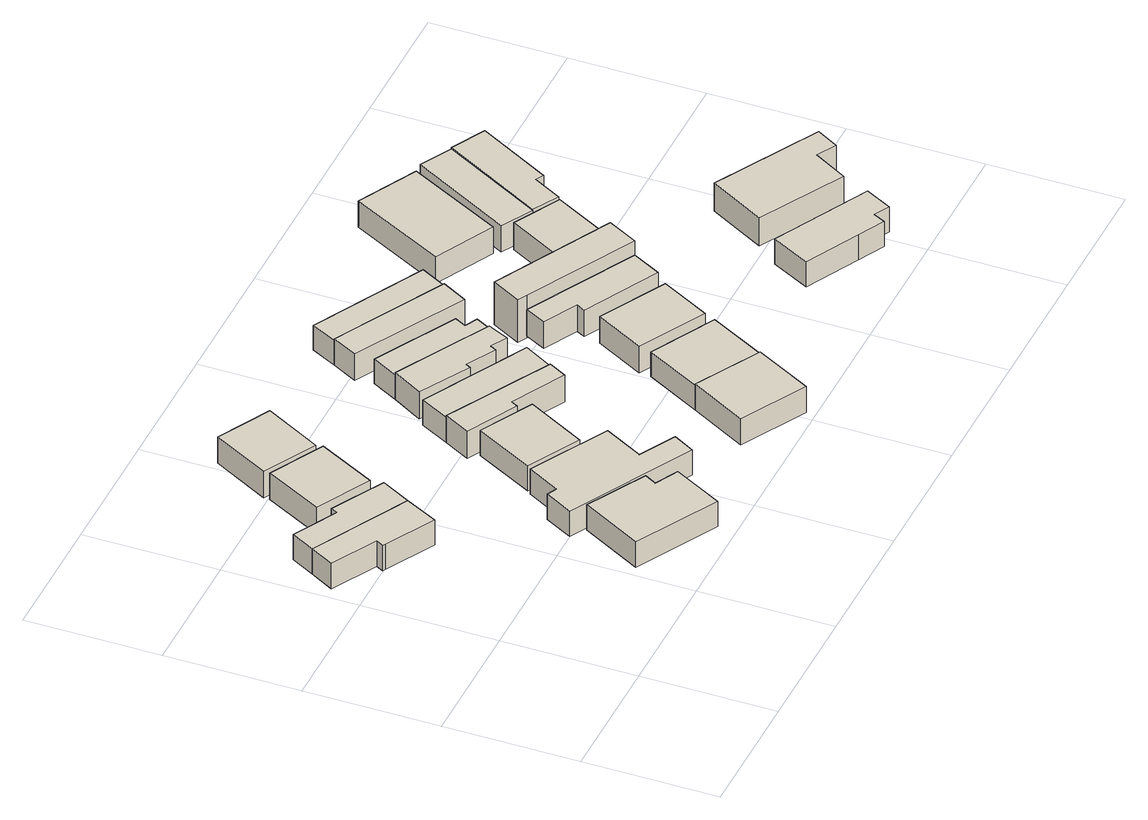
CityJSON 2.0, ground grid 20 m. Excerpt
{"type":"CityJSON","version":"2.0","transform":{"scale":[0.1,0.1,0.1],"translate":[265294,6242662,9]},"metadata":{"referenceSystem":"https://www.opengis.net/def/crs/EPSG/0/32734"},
"CityObjects":{
"building1":{"type":"Building","attributes":{"address":"32 Addison Road Salt River Cape Town","building":"house","building:levels":"1","footprint":{"type":"Polygon"},"plus_code":"CCX3XWXQ+X7W","ground_height":11.64,"building_height":4.1,"roof_height":15.74},"geometry":[{"type":"Solid","lod":"1","boundaries":[[[[0,1,2,3]],[[1,4,5,2]],[[4,6,7,5]],[[6,8,9,7]],[[8,10,11,9]],[[10,12,13,11]],[[12,0,3,13]],[[3,2,5,7,9,11,13]],[[12,10,8,6,4,1,0]]]]}]},
"building2":{"type":"Building","attributes":{"address":"30 Addison Road Salt River Cape Town","building":"house","building:levels":"1","footprint":{"type":"Polygon"},"plus_code":"CCX6XHXJ+XCW","ground_height":11.64,"building_height":4.1,"roof_height":15.74},"geometry":[{"type":"Solid","lod":"1","boundaries":[[[[1,14,15,2]],[[14,16,17,15]],[[16,18,19,17]],[[18,20,21,19]],[[20,4,5,21]],[[4,1,2,5]],[[2,15,17,19,21,5]],[[4,20,18,16,14,1]]]]}]},
"building3":{"type":"Building","attributes":{"address":"27 Addison Road Salt River Cape Town","building":"house","building:levels":"1","footprint":{"type":"Polygon"},"plus_code":"CFX2XPXJ+XPV","ground_height":12.27,"building_height":4.1,"roof_height":16.37},"geometry":[{"type":"Solid","lod":"1","boundaries":[[[[22,23,24,25]],[[23,26,27,24]],[[26,28,29,27]],[[28,30,31,29]],[[30,32,33,31]],[[32,22,25,33]],[[25,24,27,29,31,33]],[[32,30,28,26,23,22]]]]}]},
"building4":{"type":"Building","attributes":{"address":"28 Addison Road Salt River Cape Town","building":"house","building:levels":"1","footprint":{"type":"Polygon"},"plus_code":"CCXGXXXR+XRR","ground_height":11.49,"building_height":4.1,"roof_height":15.59},"geometry":[{"type":"Solid","lod":"1","boundaries":[[[[34,35,36,37]],[[35,38,39,36]],[[38,40,41,39]],[[40,34,37,41]],[[37,36,39,41]],[[40,38,35,34]]]]}]},
"building5":{"type":"Building","attributes":{"address":"25 Addison Road Salt River Cape Town","building":"house","building:levels":"1","footprint":{"type":"Polygon"},"plus_code":"CFX7XGXV+XGR","ground_height":12.27,"building_height":4.1,"roof_height":16.37},"geometry":[{"type":"Solid","lod":"1","boundaries":[[[[42,43,44,45]],[[43,46,47,44]],[[46,48,49,47]],[[48,50,51,49]],[[50,52,53,51]],[[52,54,55,53]],[[54,56,57,55]],[[56,42,45,57]],[[45,44,47,49,51,53,55,57]],[[56,54,52,50,48,46,43,42]]]]}]},
"building6":{"type":"Building","attributes":{"address":"26 Addison Road Salt River Cape Town","building":"house","building:levels":"1","footprint":{"type":"Polygon"},"plus_code":"CCXRX2XX+X8W","ground_height":11.04,"building_height":4.1,"roof_height":15.14},"geometry":[{"type":"Solid","lod":"1","boundaries":[[[[58,59,60,61]],[[59,62,63,60]],[[62,64,65,63]],[[64,58,61,65]],[[61,60,63,65]],[[64,62,59,58]]]]}]},
"building7":{"type":"Building","attributes":{"address":"23 Addison Road Salt River Cape Town","building":"house","building:levels":"1","footprint":{"type":"Polygon"},"plus_code":"CFXFXQXM+XGW","ground_height":11.67,"building_height":4.1,"roof_height":15.77},"geometry":[{"type":"Solid","lod":"1","boundaries":[[[[66,67,68,69]],[[67,70,71,68]],[[70,72,73,71]],[[72,66,69,73]],[[69,68,71,73]],[[72,70,67,66]]]]}]},
"building8":{"type":"Building","attributes":{"address":"21 Addison Road Salt River Cape Town","building":"house","building:levels":"1","footprint":{"type":"Polygon"},"plus_code":"CFXPXPX5+XXR","ground_height":11.73,"building_height":4.1,"roof_height":15.83},"geometry":[{"type":"Solid","lod":"1","boundaries":[[[[74,75,76,77,78,79]],[[75,80,81,77,76]],[[80,82,83,81]],[[82,84,85,83]],[[84,86,87,85]],[[86,74,79,78,87]],[[78,77,81,83,85,87]],[[86,84,82,80,75,74]]]]}]},
"building9":{"type":"Building","attributes":{"address":"19 Addison Road Salt River Cape Town","building":"house","building:levels":"1","footprint":{"type":"Polygon"},"plus_code":"CFXWXCX3+X9X","ground_height":11.41,"building_height":4.1,"roof_height":15.51},"geometry":[{"type":"Solid","lod":"1","boundaries":[[[[75,74,79,76]],[[74,88,89,79]],[[88,90,91,89]],[[90,75,76,91]],[[76,79,89,91]],[[90,88,74,75]]]]}]},
"building10":{"type":"Building","attributes":{"address":"Burns Road Salt River Cape Town","building":"house","building:levels":"1","footprint":{"type":"Polygon"},"plus_code":"CGXGX8X8+X9R","ground_height":12.18,"building_height":4.1,"roof_height":16.28},"geometry":[{"type":"Solid","lod":"1","boundaries":[[[[92,93,94,95,96,97]],[[93,98,99,95,94]],[[98,100,101,99]],[[100,92,97,96,101]],[[96,95,99,101]],[[100,98,93,92]]]]}]},
"building11":{"type":"Building","attributes":{"address":"17 Addison Road Salt River Cape Town","building":"house","building:levels":"1","footprint":{"type":"Polygon"},"plus_code":"CGX3XFXH+XPW","ground_height":11.41,"building_height":4.1,"roof_height":15.51},"geometry":[{"type":"Solid","lod":"1","boundaries":[[[[102,103,104,105,106]],[[103,107,108,104]],[[107,109,110,108]],[[109,111,112,110]],[[111,113,114,112]],[[113,115,116,114]],[[115,117,118,119,116]],[[117,102,106,105,119,118]],[[105,104,108,110,112,114,116,119]],[[117,115,113,111,109,107,103,102]]]]}]},
"building12":{"type":"Building","attributes":{"address":"15 Addison Road Salt River Cape Town","building":"house","building:levels":"1","footprint":{"type":"Polygon"},"plus_code":"CGX4XXX3+XHX","ground_height":11,"building_height":4.1,"roof_height":15.1},"geometry":[{"type":"Solid","lod":"1","boundaries":[[[[102,117,118,106]],[[117,120,121,118]],[[120,122,123,121]],[[122,124,125,123]],[[124,126,127,125]],[[126,102,106,127]],[[106,118,121,123,125,127]],[[126,124,122,120,117,102]]]]}]},
"building13":{"type":"Building","attributes":{"address":"Burns Road Salt River Cape Town","building":"house","building:levels":"1","footprint":{"type":"Polygon"},"plus_code":"CGXPXWX7+XPV","ground_height":11.89,"building_height":4.1,"roof_height":15.99},"geometry":[{"type":"Solid","lod":"1","boundaries":[[[[92,128,129,97]],[[128,130,131,129]],[[130,93,94,131]],[[93,92,97,94]],[[97,129,131,94]],[[93,130,128,92]]]]}]},
"building14":{"type":"Building","attributes":{"address":"13 Addison Road Salt River Cape Town","building":"house","building:levels":"1","footprint":{"type":"Polygon"},"plus_code":"CGX9X5XJ+X8V","ground_height":11.02,"building_height":4.1,"roof_height":15.12},"geometry":[{"type":"Solid","lod":"1","boundaries":[[[[132,133,134,135,136]],[[133,137,138,134]],[[137,139,140,141,138]],[[139,132,136,135,141,140]],[[135,134,138,141]],[[139,137,133,132]]]]}]},
"building15":{"type":"Building","attributes":{"address":"11 Addison Road Salt River Cape Town","building":"house","building:levels":"1","footprint":{"type":"Polygon"},"plus_code":"CGXFX6XF+X8W","ground_height":10.72,"building_height":4.1,"roof_height":14.82},"geometry":[{"type":"Solid","lod":"1","boundaries":[[[[139,142,143,140]],[[142,144,145,143]],[[144,132,136,145]],[[132,139,140,136]],[[140,143,145,136]],[[132,144,142,139]]]]}]},
"building16":{"type":"Building","attributes":{"address":"14A Burns Road Salt River Cape Town","building":"house","building:levels":"1","footprint":{"type":"Polygon"},"plus_code":"CGXXXQX2+XHW","ground_height":11.89,"building_height":4.1,"roof_height":15.99},"geometry":[{"type":"Solid","lod":"1","boundaries":[[[[146,147,148,149]],[[147,150,151,148]],[[150,152,153,151]],[[152,146,149,153]],[[149,148,151,153]],[[152,150,147,146]]]]}]},
"building17":{"type":"Building","attributes":{"address":"14 Burns Road Salt River Cape Town","building":"house","building:levels":"1","footprint":{"type":"Polygon"},"plus_code":"CHX4XGXW+X9X","ground_height":11.46,"building_height":4.1,"roof_height":15.56},"geometry":[{"type":"Solid","lod":"1","boundaries":[[[[154,155,156,157]],[[155,158,159,156]],[[158,160,161,159]],[[160,162,163,161]],[[162,164,165,163]],[[164,154,157,165]],[[157,156,159,161,163,165]],[[164,162,160,158,155,154]]]]}]},
"building18":{"type":"Building","attributes":{"address":"12 Burns Road Salt River Cape Town","building":"house","building:levels":"2","footprint":{"type":"Polygon"},"plus_code":"CHX6X7XX+X3W","ground_height":11.06,"building_height":6.9,"roof_height":17.96},"geometry":[{"type":"Solid","lod":"1","boundaries":[[[[166,167,168,169,170,157]],[[167,171,172,169,168]],[[171,173,174,172]],[[173,175,176,174]],[[175,166,157,170,176]],[[170,169,172,174,176]],[[175,173,171,167,166]]]]}]},
"building19":{"type":"Building","attributes":{"address":"10 Burns Road Salt River Cape Town","building":"house","building:levels":"1","footprint":{"type":"Polygon"},"plus_code":"CHXMX8XG+X3X","ground_height":11.06,"building_height":4.1,"roof_height":15.16},"geometry":[{"type":"Solid","lod":"1","boundaries":[[[[177,178,179,180]],[[178,181,182,179]],[[181,183,184,182]],[[183,177,180,184]],[[180,179,182,184]],[[183,181,178,177]]]]}]},
"building20":{"type":"Building","attributes":{"address":"10 Tennyson Street Salt River Cape Town","building":"house","building:levels":"1","footprint":{"type":"Polygon"},"plus_code":"CHXGX3XG+XXX","ground_height":10.46,"building_height":4.1,"roof_height":14.56},"geometry":[{"type":"Solid","lod":"1","boundaries":[[[[185,186,187,188]],[[186,189,190,187]],[[189,191,192,190]],[[191,185,188,192]],[[188,187,190,192]],[[191,189,186,185]]]]}]},
"building21":{"type":"Building","attributes":{"address":"29 Burns Road Salt River Cape Town","building":"house","building:levels":"1","footprint":{"type":"Polygon"},"plus_code":"CJX8XXX6+X9W","ground_height":11.77,"building_height":4.1,"roof_height":15.87},"geometry":[{"type":"Solid","lod":"1","boundaries":[[[[193,194,195,196]],[[194,197,198,195]],[[197,199,200,198]],[[199,201,202,200]],[[201,203,204,202]],[[203,205,206,204]],[[205,193,196,206]],[[196,195,198,200,202,204,206]],[[205,203,201,199,197,194,193]]]]}]},
"building22":{"type":"Building","attributes":{"address":"12 Tennyson Street Salt River Cape Town","building":"house","building:levels":"1","footprint":{"type":"Polygon"},"plus_code":"CHXWX9X7+X2R","ground_height":10.24,"building_height":4.1,"roof_height":14.34},"geometry":[{"type":"Solid","lod":"1","boundaries":[[[[207,208,209,210]],[[208,211,212,209]],[[211,213,214,212]],[[213,207,210,214]],[[210,209,212,214]],[[213,211,208,207]]]]}]},
"building23":{"type":"Building","attributes":{"address":"14 Tennyson Street Salt River Cape Town","building":"house","building:levels":"1","footprint":{"type":"Polygon"},"plus_code":"CJX5XRXQ+X6R","ground_height":10.38,"building_height":4.1,"roof_height":14.48},"geometry":[{"type":"Solid","lod":"1","boundaries":[[[[207,213,214,215,216,210]],[[213,217,218,215,214]],[[217,219,220,218]],[[219,221,222,220]],[[221,223,224,222]],[[223,207,210,216,224]],[[216,215,218,220,222,224]],[[223,221,219,217,213,207]]]]}]},
"building24":{"type":"Building","attributes":{"address":"27 Burns Road Salt River Cape Town","building":"house","building:levels":"1","footprint":{"type":"Polygon"},"plus_code":"CJXJX3X4+X6X","ground_height":11.77,"building_height":4.1,"roof_height":15.87},"geometry":[{"type":"Solid","lod":"1","boundaries":[[[[225,226,227,228]],[[226,229,230,227]],[[229,231,232,230]],[[231,233,234,232]],[[233,235,236,234]],[[235,225,228,236]],[[228,227,230,232,234,236]],[[235,233,231,229,226,225]]]]}]}
},
"vertices":[
[141,351,25],[166,400,25],[166,400,67],[141,351,67],[21,477,25],[21,477,67],[1,441,25],[1,441,67],[69,404,25],[69,404,67],[63,393,25],[63,393,67],[67,391,25],[67,391,67],
[190,444,25],[190,444,67],[111,487,25],[111,487,67],[106,477,25],[106,477,67],[40,512,25],[40,512,67],
[353,90,32],[318,108,32],[318,108,74],[353,90,74],[328,126,32],[328,126,74],[240,174,32],[240,174,74],[190,83,32],[190,83,74],[313,16,32],[313,16,74],
[233,549,22],[152,592,22],[152,592,66],[233,549,66],[107,506,22],[107,506,66],[188,463,22],[188,463,66],
[403,90,32],[421,122,32],[421,122,74],[403,90,74],[367,151,32],[367,151,74],[399,210,32],[399,210,74],[283,273,32],[283,273,74],[256,224,32],[256,224,74],[241,231,32],[241,231,74],[218,189,32],[218,189,74],
[283,646,17],[204,688,17],[204,688,61],[283,646,61],[158,603,17],[158,603,61],[237,561,17],[237,561,61],
[295,281,26],[373,239,26],[373,239,68],[295,281,68],[421,327,26],[421,327,68],[342,369,26],[342,369,68],
[510,338,23],[354,423,23],[354,423,65],[354,423,68],[510,338,68],[510,338,65],[333,384,23],[333,384,68],[409,344,23],[409,344,68],[415,354,23],[415,354,68],[495,311,23],[495,311,68],
[535,382,23],[535,382,65],[377,466,23],[377,466,65],
[635,89,29],[538,142,29],[538,142,70],[538,142,73],[635,89,73],[635,89,70],[491,57,29],[491,57,73],[589,4,29],[589,4,73],
[418,522,20],[391,477,20],[391,477,65],[418,522,65],[418,522,61],[466,435,20],[466,435,65],[470,442,20],[470,442,65],[514,418,20],[514,418,65],[519,427,20],[519,427,65],[544,414,20],[544,414,65],[559,446,20],[559,446,61],[559,446,65],
[571,468,20],[571,468,61],[552,478,20],[552,478,61],[561,495,20],[561,495,61],[439,561,20],[439,561,61],
[680,173,29],[680,173,70],[583,224,29],[583,224,70],
[459,627,17],[439,589,17],[439,589,61],[459,627,61],[459,627,58],[604,500,17],[604,500,61],[625,538,17],[625,538,58],[625,538,61],
[646,577,17],[646,577,58],[479,665,17],[479,665,58],
[727,263,25],[628,316,25],[628,316,70],[727,263,70],[588,243,25],[588,243,70],[687,189,25],[687,189,70],
[773,326,22],[609,413,22],[609,413,66],[773,326,66],[593,382,22],[593,382,66],[644,355,22],[644,355,66],[637,342,22],[637,342,66],[750,283,22],[750,283,66],
[773,326,19],[797,371,19],[797,371,66],[797,371,90],[773,326,90],[619,464,19],[619,464,90],[595,420,19],[595,420,90],[609,413,19],[609,413,90],
[851,466,17],[781,503,17],[781,503,62],[851,466,62],[735,418,17],[735,418,62],[805,381,17],[805,381,62],
[842,668,12],[753,714,12],[753,714,56],[842,668,56],[680,573,12],[680,573,56],[769,527,12],[769,527,56],
[843,109,27],[923,68,27],[923,68,69],[843,109,69],[963,47,27],[963,47,69],[972,65,27],[972,65,69],[995,53,27],[995,53,69],[1016,93,27],[1016,93,69],[873,167,27],[873,167,69],
[908,645,9],[861,670,9],[861,670,53],[908,645,53],[779,520,9],[779,520,53],[826,494,9],[826,494,53],
[826,494,55],[908,645,55],[864,473,9],[864,473,55],[887,515,9],[887,515,55],[899,509,9],[899,509,55],[959,618,9],[959,618,55],
[954,287,22],[907,203,22],[907,203,69],[954,287,69],[1033,134,22],[1033,134,69],[1062,185,22],[1062,185,69],[1091,169,22],[1091,169,69],[1110,202,22],[1110,202,69]
]}
